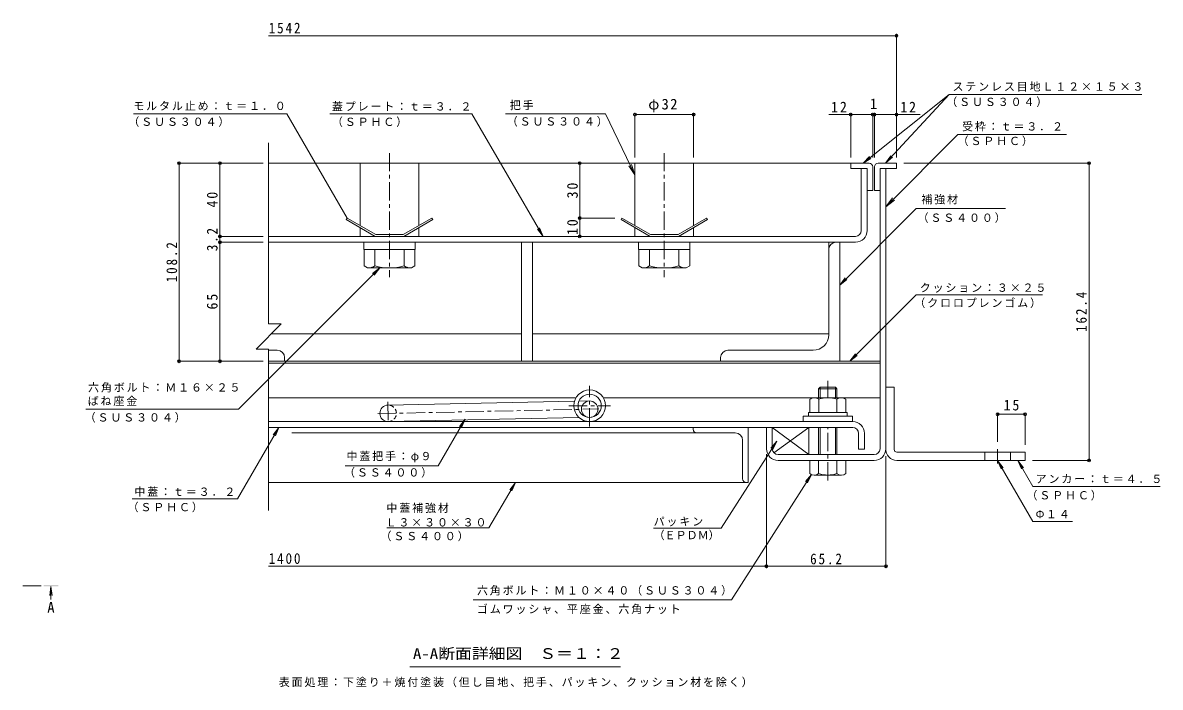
# Model space of a CAD drawing. Units: millimetres on the paper, enlarged 10 times, with parts at other scales. Extents: x -2620 to 2611, y -1962 to 1894.
# Drawn here: x -493 to 2611, y 79 to 1894 of the extents above; entities that cross this region are included whole.
import ezdxf
from ezdxf.enums import TextEntityAlignment as Align

# ---------------------------------------------------------------- set-up
doc = ezdxf.new("R2010")
doc.units = ezdxf.units.MM
doc.header["$LTSCALE"] = 10
doc.header["$PDMODE"] = 32
doc.header["$PDSIZE"] = 8
doc.linetypes.add('CHAIN1', pattern=[8, 5, -1, 1, -1])
doc.linetypes.add('DASHED1', pattern=[1.8, 1.2, -0.6])
for name, color, linetype, lineweight in [('0-2_仕上', 4, 'Continuous', 9), ('0-5_寸法', 7, 'Continuous', 9), ('D-1', 2, 'Continuous', 9), ('D-2', 3, 'Continuous', 9), ('D-3', 4, 'Continuous', 9), ('D-5', 7, 'Continuous', 9), ('D-6', 6, 'Continuous', 9), ('D-7', 5, 'Continuous', 5), ('D-8', 5, 'Continuous', 5), ('D-9', 134, 'Continuous', 5), ('D-A', 3, 'Continuous', 9), ('D-B', 6, 'Continuous', 9), ('D-C', 2, 'Continuous', 9), ('D-D', 4, 'Continuous', 9), ('D-E', 3, 'Continuous', 9), ('D-F', 7, 'Continuous', 9)]:
    doc.layers.add(name, color=color, linetype=linetype, lineweight=lineweight)
doc.styles.add('ＭＳ ゴシック', font='')
doc.styles.get('ＭＳ ゴシック').set_extended_font_data('MS Gothic')

msp = doc.modelspace()

# ---------------------------------------------------------------- linework, layer by layer
at = {"layer": '0-2_仕上', "linetype": 'CHAIN1'}
msp.add_line((-493.28, 356.04), (-436.29, 356.04), dxfattribs=at)
at = {"layer": '0-2_仕上'}
for q in [(-419.55, 329.26), (-413.02, 329.26), (-416.29, 318.44)]:
    msp.add_line((-416.29, 354.04), q, dxfattribs=at)
msp.add_solid([(-436.29, 354.04), (-436.29, 358.04), (-396.29, 354.04), (-396.29, 358.04)], dxfattribs=at)
at = {"layer": 'D-1'}
for p, q in [((1846.45, 730.24), (1846.45, 1495.24)), ((1862.45, 1495.24), (1846.45, 1495.24)), ((1862.45, 730.24), (1862.45, 1495.24)), ((1552.45, 730.24), (1552.45, 788.24)), ((1830.45, 714.24), (1568.45, 714.24)), ((1568.45, 698.24), (1678.95, 698.24)), ((1830.45, 698.24), (1728.95, 698.24))]:
    msp.add_line(p, q, dxfattribs=at)
msp.add_lwpolyline([(1536.45, 730.24), (1536.45, 788.24), (1552.45, 788.24)], dxfattribs=at)
for centre, radius, start, end in [((1568.45, 730.24), 32, 180, 270), ((1568.45, 730.24), 16, 180, 270), ((1830.45, 730.24), 16, 270, 0), ((1830.45, 730.24), 32, 270, 0)]:
    msp.add_arc(centre, radius, start, end, dxfattribs=at)
at = {"layer": 'D-2'}
for p, q in [((1811.45, 1495.24), (1795.45, 1495.24)), ((1795.45, 1326.24), (1795.45, 1495.24)), ((1811.45, 1326.24), (1811.45, 1495.24)), ((1779.45, 1310.24), (177.9, 1310.24)), ((177.9, 1294.24), (1779.45, 1294.24))]:
    msp.add_line(p, q, dxfattribs=at)
at = {"layer": 'D-2', "linetype": 'CHAIN1'}
for p, q in [((1053.95, 790.75), (1053.95, 901.73)), ((997.2, 847.49), (1110.69, 847.49))]:
    msp.add_line(p, q, dxfattribs=at)
at = {"layer": 'D-2'}
for radius in [43.25, 31.75]:
    msp.add_circle((1053.95, 847.49), radius, dxfattribs=at)
for radius in [16, 32]:
    msp.add_arc((1779.45, 1326.24), radius, 270, 0, dxfattribs=at)
at = {"layer": 'D-3'}
for p, q in [((1816.44, 1510.24), (177.9, 1510.24)), ((1811.45, 1495.24), (1811.45, 1435.24)), ((1826.44, 1500.24), (1826.44, 1435.24)), ((1831.45, 1500.24), (1831.45, 1435.24)), ((1841.45, 1510.24), (1891.45, 1510.24)), ((1891.45, 1495.24), (1846.45, 1495.24)), ((1846.45, 1435.24), (1846.45, 1495.24)), ((1891.45, 1510.24), (1891.45, 1495.24)), ((1811.45, 1435.24), (1826.44, 1435.24)), ((1846.45, 1435.24), (1831.45, 1435.24)), ((392.25, 1360.24), (389.75, 1355.91)), ((389.75, 1355.91), (468.86, 1310.24)), ((392.25, 1360.24), (470.2, 1315.24)), ((623.14, 1360.24), (545.19, 1315.24)), ((1142.25, 1360.24), (1220.19, 1315.24)), ((1375.64, 1355.91), (1296.53, 1310.24)), ((1373.14, 1360.24), (1375.64, 1355.91)), ((546.53, 1310.24), (468.86, 1310.24)), ((545.19, 1315.24), (470.2, 1315.24)), ((1218.85, 1310.24), (1296.53, 1310.24))]:
    msp.add_line(p, q, dxfattribs=at)
for points in [[(1766.45, 1510.24), (1766.45, 1495.24), (1811.45, 1495.24)], [(623.14, 1360.24), (625.64, 1355.91), (546.53, 1310.24)], [(1142.25, 1360.24), (1139.75, 1355.91), (1218.85, 1310.24)], [(1373.14, 1360.24), (1295.19, 1315.24), (1220.19, 1315.24)]]:
    msp.add_lwpolyline(points, dxfattribs=at)
for centre, start, end in [((1816.44, 1500.24), 0, 90), ((1841.45, 1500.24), 90, 180)]:
    msp.add_arc(centre, 10, start, end, dxfattribs=at)
at = {"layer": 'D-5'}
for p, q in [((2034.99, 1697.64), (1800.35, 1510.24)), ((2034.99, 1697.64), (1861.48, 1510.24)), ((2034.99, 1697.64), (2560.83, 1697.64)), ((-191.08, 1644.99), (227.85, 1644.99)), ((392.25, 1360.24), (227.85, 1644.99)), ((345.21, 1644.99), (732.39, 1644.99)), ((926.69, 1310.24), (732.39, 1644.99)), ((1097.28, 1644.99), (824.03, 1644.99)), ((1097.28, 1644.99), (1177.69, 1477.9)), ((2058.84, 1588.28), (1862.45, 1391.21)), ((2058.84, 1588.28), (2355.18, 1588.28)), ((1800.36, 1510.24), (1817.69, 1528.26)), ((1800.36, 1510.24), (1821.76, 1523.16)), ((1861.48, 1510.24), (1875.92, 1530.64)), ((1861.48, 1510.24), (1880.71, 1526.21)), ((1177.69, 1477.9), (1161.27, 1503.01)), ((1177.69, 1477.9), (1168.32, 1506.4)), ((1862.45, 1391.21), (1880.67, 1415.04)), ((1862.45, 1391.21), (1886.21, 1409.51)), ((2188.94, 1385.99), (1945.39, 1385.99)), ((926.69, 1310.24), (911.42, 1330.04)), ((926.69, 1310.24), (917.07, 1333.32)), ((481.25, 1224.24), (461.42, 1209.02)), ((1736.45, 1177.05), (1756.28, 1192.27)), ((1945.39, 1150.23), (1764.4, 969.24)), ((1945.39, 1150.23), (2289.92, 1150.23)), ((1764.4, 969.24), (1779.62, 989.08)), ((1764.4, 969.24), (1784.23, 984.46)), ((95.5, 838.48), (-321.49, 838.48)), ((713.96, 810.89), (698.69, 791.09)), ((713.96, 810.89), (704.34, 787.81)), ((205.81, 788.24), (196.19, 765.16)), ((1413.2, 513.12), (1564.93, 751.22)), ((1564.93, 751.22), (1548.86, 732.07)), ((1564.93, 751.22), (1554.36, 728.56)), ((2167.45, 698.24), (2177.01, 675.14)), ((2167.45, 698.24), (2182.67, 678.4)), ((2167.45, 698.24), (2263.86, 531.25)), ((2222.74, 698.24), (2263.86, 627.03)), ((2222.74, 698.24), (2232.31, 675.14)), ((2222.74, 698.24), (2237.96, 678.4)), ((1440.98, 317.11), (1659.4, 659.86)), ((1659.4, 659.86), (1643.33, 640.71)), ((1659.4, 659.86), (1648.83, 637.21)), ((779.24, 514.29), (851.18, 638.24)), ((851.18, 638.24), (835.92, 618.44)), ((851.18, 638.24), (841.56, 615.16)), ((2263.86, 627.03), (2611.3, 627.03)), ((2263.86, 531.25), (2371.91, 531.25)), ((500.6, 514.29), (779.24, 514.29)), ((1228.64, 513.12), (1413.2, 513.12)), ((736.11, 317.11), (1440.98, 317.11)), ((1137.96, 134.9), (562.96, 134.9))]:
    msp.add_line(p, q, dxfattribs=at)
for points in [[(1945.39, 1385.99), (1736.45, 1177.05), (1751.66, 1196.89)], [(95.5, 838.48), (481.25, 1224.24), (466.04, 1204.41)], [(386.56, 683.97), (640.29, 683.97), (713.96, 810.89)], [(-194.99, 593.43), (92.73, 593.43), (205.81, 788.24), (190.54, 768.44)]]:
    msp.add_lwpolyline(points, dxfattribs=at)
at = {"layer": 'D-6'}
for p, q in [((1846.45, 1404.23), (1846.45, 1389.23)), ((177.9, 969.24), (1846.45, 969.24)), ((177.9, 964.24), (1846.45, 964.24)), ((1016.56, 869.24), (177.9, 869.24)), ((503.47, 849.23), (1012.51, 859.88)), ((1024.82, 860.13), (1053.47, 860.73)), ((1091.33, 869.24), (1661.45, 869.24)), ((1746.45, 869.24), (1846.45, 869.24)), ((504.42, 804.24), (1025.25, 815.13)), ((1053.95, 815.73), (1054.42, 815.74)), ((1552.45, 788.24), (1552.45, 730.24)), ((1556.96, 719.09), (1652.45, 788.24))]:
    msp.add_line(p, q, dxfattribs=at)
at = {"layer": 'D-6', "linetype": 'CHAIN1'}
for p, q in [((475.43, 826.14), (1079.23, 838.77)), ((503.29, 858.24), (504.54, 798.36))]:
    msp.add_line(p, q, dxfattribs=at)
at = {"layer": 'D-6'}
msp.add_lwpolyline([(1568.45, 714.24), (1652.45, 714.24), (1652.45, 788.24), (1552.45, 788.24), (1652.45, 714.24)], dxfattribs=at)
msp.add_circle((1053.95, 838.24), 22.5, dxfattribs=at)
msp.add_arc((503.95, 826.74), 22.5, 90, 270, dxfattribs=at)
at = {"layer": 'D-6', "linetype": 'DASHED1'}
msp.add_arc((503.95, 826.74), 22.5, 270, 90, dxfattribs=at)
at = {"layer": 'D-7', "linetype": 'CHAIN1'}
for p, q in [((1703.95, 869.24), (1703.95, 915.9)), ((1703.95, 643.85), (1703.95, 788.24))]:
    msp.add_line(p, q, dxfattribs=at)
at = {"layer": 'D-7'}
for p, q in [((1683.01, 898.24), (1678.95, 894.18)), ((1728.95, 894.18), (1678.95, 894.18)), ((1678.95, 869.24), (1678.95, 894.18)), ((1724.89, 898.24), (1683.01, 898.24)), ((1683.01, 869.24), (1683.01, 898.24)), ((1724.89, 898.24), (1728.95, 894.18)), ((1724.89, 869.24), (1724.89, 898.24)), ((1728.95, 894.18), (1728.95, 870.74)), ((1728.95, 894.18), (1728.95, 869.24)), ((1678.95, 788.24), (1678.95, 714.24)), ((1683.01, 714.24), (1683.01, 788.24)), ((1724.89, 714.24), (1724.89, 788.24)), ((1728.95, 788.24), (1728.95, 714.24)), ((1752.95, 698.24), (1654.95, 698.24)), ((1654.95, 662.71), (1654.95, 698.24)), ((1678.95, 698.24), (1678.95, 662.71)), ((1728.95, 698.24), (1728.95, 662.71)), ((1752.95, 662.71), (1752.95, 698.24)), ((1740.95, 658.24), (1666.95, 658.24))]:
    msp.add_line(p, q, dxfattribs=at)
at = {"layer": 'D-7', "color": 2, "lineweight": 9}
for p, q in [((1654.87, 865.44), (1661.45, 869.24)), ((1654.87, 865.44), (1654.87, 829.24)), ((1746.45, 869.24), (1661.45, 869.24)), ((1679.41, 865.44), (1679.41, 829.24)), ((1728.48, 865.44), (1728.48, 829.24))]:
    msp.add_line(p, q, dxfattribs=at)
at = {"layer": 'D-7', "color": 134}
for p, q in [((1636.45, 819.24), (1636.45, 804.24)), ((1636.45, 819.24), (1771.45, 819.24)), ((1771.45, 819.24), (1771.45, 804.24)), ((1636.45, 804.24), (1771.45, 804.24))]:
    msp.add_line(p, q, dxfattribs=at)
at = {"layer": 'D-7', "color": 6, "lineweight": 9}
for p, q in [((1651.45, 829.24), (1651.45, 819.24)), ((1651.45, 819.24), (1756.45, 819.24))]:
    msp.add_line(p, q, dxfattribs=at)
at = {"layer": 'D-7', "color": 2, "lineweight": 9}
msp.add_lwpolyline([(1746.45, 869.24), (1753.02, 865.44), (1753.02, 829.24), (1654.87, 829.24)], dxfattribs=at)
at = {"layer": 'D-7', "color": 6, "lineweight": 9}
msp.add_lwpolyline([(1651.45, 829.24), (1756.45, 829.24), (1756.45, 819.24)], dxfattribs=at)
at = {"layer": 'D-7', "color": 2, "lineweight": 9}
for centre, radius, start, end in [((1669.35, 840.36), 28.97, 94.38438, 120), ((1666.37, 845.04), 24.21, 57.42749, 88.18784), ((1703.95, 788.03), 81.2, 72.41188, 107.5881), ((1741.52, 845.04), 24.21, 91.81215, 122.57249), ((1738.54, 840.36), 28.97, 59.99998, 85.6156)]:
    msp.add_arc(centre, radius, start, end, dxfattribs=at)
at = {"layer": 'D-7'}
for centre, radius, start, end in [((1666.95, 676.57), 18.33, 229.1022, 310.89809), ((1703.95, 730.32), 72.08, 249.70546, 290.29454), ((1740.95, 676.57), 18.33, 229.10191, 310.8978)]:
    msp.add_arc(centre, radius, start, end, dxfattribs=at)
at = {"layer": 'D-8'}
for p, q in [((177.9, 1294.24), (1736.44, 1294.24)), ((1736.44, 1294.24), (1736.44, 969.24)), ((1736.44, 969.24), (177.9, 969.24))]:
    msp.add_line(p, q, dxfattribs=at)
at = {"layer": 'D-9'}
for p, q in [((438.19, 1274.24), (438.19, 1229.87)), ((467.69, 1229.73), (467.69, 1274.24)), ((467.7, 1229.73), (467.7, 1274.24)), ((547.69, 1229.73), (547.69, 1274.24)), ((577.2, 1274.24), (577.2, 1229.87)), ((1188.19, 1274.24), (1188.19, 1229.87)), ((1217.7, 1229.73), (1217.7, 1274.24)), ((1297.7, 1229.73), (1297.7, 1274.24)), ((1327.19, 1274.24), (1327.19, 1229.73)), ((1706.44, 1041.74), (1706.44, 1274.24)), ((1726.44, 1294.24), (1736.44, 1294.24)), ((1736.44, 969.24), (1736.44, 1294.24)), ((447.95, 1224.24), (438.19, 1229.87)), ((447.95, 1224.24), (567.45, 1224.24)), ((567.65, 1224.36), (577.2, 1229.87)), ((1197.74, 1224.36), (1188.19, 1229.87)), ((1317.69, 1224.24), (1197.94, 1224.24)), ((1317.69, 1224.24), (1327.19, 1229.73)), ((177.9, 999.24), (201.45, 999.24)), ((1663.94, 999.24), (1431.44, 999.24)), ((221.45, 969.24), (177.9, 969.24)), ((221.45, 979.24), (221.45, 969.24)), ((1411.44, 979.24), (1411.44, 969.24)), ((1411.44, 969.24), (1736.44, 969.24))]:
    msp.add_line(p, q, dxfattribs=at)
for centre, radius, start, end in [((1726.44, 1274.24), 20, 90, 180), ((448.98, 1258.75), 34.53, 272.09854, 302.81094), ((507.7, 1372.84), 148.6, 254.38446, 285.61554), ((566.41, 1258.75), 34.53, 237.18906, 267.90146), ((1198.98, 1258.75), 34.53, 267.86055, 302.81094), ((1257.69, 1372.84), 148.6, 254.38446, 285.61554), ((1316.41, 1258.75), 34.53, 237.18906, 272.13945), ((1663.94, 1041.74), 42.5, 270, 0), ((201.45, 979.24), 20, 0, 90), ((1431.44, 979.24), 20, 90, 180)]:
    msp.add_arc(centre, radius, start, end, dxfattribs=at)
at = {"layer": 'D-A'}
for p, q in [((1771.95, 804.24), (177.9, 804.24)), ((177.9, 788.24), (1771.95, 788.24)), ((1787.95, 772.24), (1787.95, 729.24)), ((1803.95, 772.24), (1803.95, 729.24)), ((1787.95, 729.24), (1803.95, 729.24))]:
    msp.add_line(p, q, dxfattribs=at)
for radius in [32, 16]:
    msp.add_arc((1771.95, 772.24), radius, 0, 90, dxfattribs=at)
at = {"layer": 'D-B'}
for p, q in [((1336.45, 788.24), (240.81, 788.24)), ((1336.45, 788.24), (1486.45, 788.24)), ((1336.45, 783.24), (1336.45, 788.24)), ((1486.45, 788.24), (1486.45, 638.24)), ((1346.45, 773.24), (240.81, 773.24)), ((1346.45, 773.24), (1451.45, 773.24)), ((1471.45, 648.24), (1471.45, 753.24)), ((1481.45, 638.24), (177.9, 638.24)), ((1481.45, 638.24), (1486.45, 638.24))]:
    msp.add_line(p, q, dxfattribs=at)
for centre, radius, start, end in [((1346.45, 783.24), 10, 180, 270), ((1451.45, 753.24), 20, 0, 90), ((1481.45, 648.24), 10, 180, 270)]:
    msp.add_arc(centre, radius, start, end, dxfattribs=at)
at = {"layer": 'D-C', "linetype": 'CHAIN1'}
for p, q in [((507.69, 1537.92), (507.69, 1198.61)), ((1257.69, 1537.92), (1257.69, 1198.61))]:
    msp.add_line(p, q, dxfattribs=at)
at = {"layer": 'D-C'}
for p, q in [((587.7, 1510.24), (427.69, 1510.24)), ((427.69, 1339.78), (427.69, 1510.24)), ((587.7, 1339.78), (587.7, 1510.24)), ((1177.69, 1339.78), (1177.69, 1510.24)), ((1177.69, 1510.24), (1337.7, 1510.24)), ((1337.7, 1339.78), (1337.7, 1510.24)), ((427.69, 1334.01), (427.69, 1310.24)), ((587.7, 1310.24), (427.69, 1310.24)), ((587.7, 1310.24), (587.7, 1334.01)), ((1177.69, 1310.24), (1177.69, 1334.01)), ((1337.7, 1310.24), (1177.69, 1310.24)), ((1337.7, 1310.24), (1337.7, 1334.01))]:
    msp.add_line(p, q, dxfattribs=at)
at = {"layer": 'D-C', "color": 134, "lineweight": 5}
for p, q in [((437.69, 1294.24), (437.69, 1274.24)), ((577.7, 1274.24), (437.69, 1274.24)), ((577.7, 1294.24), (454.15, 1294.24)), ((577.7, 1294.24), (577.7, 1274.24)), ((1187.69, 1294.24), (1187.69, 1274.24)), ((1187.69, 1294.24), (1327.69, 1294.24)), ((1187.69, 1274.24), (1327.69, 1274.24)), ((1327.69, 1294.24), (1327.69, 1274.24))]:
    msp.add_line(p, q, dxfattribs=at)
at = {"layer": 'D-D'}
for p, q in [((177.9, 1294.24), (867.69, 1294.24)), ((867.69, 1044.24), (867.69, 1294.24)), ((1706.44, 1294.24), (897.69, 1294.24)), ((897.69, 1294.24), (897.69, 1044.24)), ((1706.44, 1044.24), (1706.44, 1294.24)), ((867.69, 1044.24), (185.4, 1044.24)), ((897.69, 1044.24), (1706.44, 1044.24))]:
    msp.add_line(p, q, dxfattribs=at)
at = {"layer": 'D-E', "color": 2}
for p, q in [((867.69, 969.24), (867.69, 1294.24)), ((867.69, 1294.24), (897.69, 1294.24)), ((897.69, 1294.24), (897.69, 969.24)), ((897.69, 969.24), (867.69, 969.24))]:
    msp.add_line(p, q, dxfattribs=at)
at = {"layer": 'D-E'}
for p, q in [((1862.45, 898.24), (1862.45, 730.24)), ((1862.45, 898.24), (1884.95, 898.24)), ((1884.95, 728.24), (1884.95, 898.24)), ((1892.45, 720.74), (2242.45, 720.74)), ((2132.45, 698.24), (2132.45, 720.74)), ((2202.45, 698.24), (2202.45, 720.74)), ((2242.45, 720.74), (2242.45, 698.24)), ((2242.45, 698.24), (1892.45, 698.24))]:
    msp.add_line(p, q, dxfattribs=at)
at = {"layer": 'D-E', "linetype": 'CHAIN1'}
msp.add_line((2167.45, 689.5), (2167.45, 728.95), dxfattribs=at)
at = {"layer": 'D-E'}
for radius, start in [(30, 176.17647), (7.5, 180.00027)]:
    msp.add_arc((1892.45, 728.24), radius, start, 270, dxfattribs=at)
at = {"layer": 'D-F'}
for p, q in [((1891.45, 1525.24), (1891.45, 1863.22)), ((1891.45, 1858.22), (177.9, 1858.22)), ((1177.7, 1525.24), (1177.7, 1647.86)), ((1337.7, 1525.24), (1337.7, 1647.86)), ((1766.45, 1525.24), (1766.45, 1647.86)), ((1826.44, 1525.24), (1826.44, 1647.86)), ((1831.45, 1525.24), (1831.45, 1647.86)), ((1177.7, 1642.86), (1337.7, 1642.86)), ((1706.88, 1642.86), (1826.44, 1642.86)), ((1826.44, 1642.86), (1831.45, 1642.86)), ((1831.45, 1642.86), (1955.8, 1642.86)), ((177.9, 1566), (177.9, 1071.15)), ((162.9, 1510.24), (-69.65, 1510.24)), ((-66.65, 969.24), (-66.65, 1510.24)), ((44.79, 1310.24), (44.79, 1510.24)), ((1026.99, 1360.24), (1026.99, 1510.24)), ((2420.07, 1510.24), (1911.45, 1510.24)), ((2417.07, 698.24), (2417.07, 1510.24)), ((1023.99, 1360.24), (1122.25, 1360.24)), ((1026.99, 1310.24), (1026.99, 1360.24)), ((162.9, 1310.24), (39.79, 1310.24)), ((44.79, 1294.24), (44.79, 1310.24)), ((162.9, 1294.24), (39.79, 1294.24)), ((44.79, 969.24), (44.79, 1294.24)), ((177.9, 1002.33), (143.49, 1002.33)), ((177.9, 1002.33), (177.9, 561.7)), ((-69.65, 969.24), (162.9, 969.24)), ((2167.45, 827.49), (2167.45, 748.95)), ((2167.45, 824.49), (2242.45, 824.49)), ((2242.45, 827.49), (2242.45, 740.74)), ((1536.44, 715.24), (1536.44, 404.34)), ((1862.45, 406.34), (1862.45, 710.24)), ((2420.07, 698.24), (2262.45, 698.24)), ((1536.44, 409.34), (177.9, 409.34)), ((1536.44, 409.34), (1862.45, 409.34))]:
    msp.add_line(p, q, dxfattribs=at)
msp.add_lwpolyline([(177.9, 1071.15), (212.31, 1071.15), (143.49, 1002.33)], dxfattribs=at)
for p in [(1891.45, 1858.22), (1177.7, 1642.86), (1337.7, 1642.86), (1766.45, 1642.86), (1826.44, 1642.86), (1831.45, 1642.86), (1891.45, 1642.86), (-66.65, 1510.24), (44.79, 1510.24), (1026.99, 1510.24), (2417.07, 1510.24), (1026.99, 1360.24), (44.79, 1310.24), (1026.99, 1310.24), (44.79, 1294.24), (-66.65, 969.24), (44.79, 969.24), (2167.45, 824.49), (2242.45, 824.49), (2417.07, 698.24), (1536.44, 409.34), (1862.45, 409.34)]:
    msp.add_point(p, dxfattribs=at)

# ---------------------------------------------------------------- texts
at = {"layer": '0-5_寸法', "color": 2, "style": 'ＭＳ ゴシック'}
msp.add_text('A', height=29.33, dxfattribs=at).set_placement((-426.29, 273.34), align=Align.BOTTOM_LEFT)
at = {"layer": 'D-5', "style": 'ＭＳ ゴシック'}
msp.add_text('（ＥＰＤＭ）', height=21.99, dxfattribs=at).set_placement((1228.64, 476.55), align=Align.BOTTOM_LEFT)
at = {"layer": 'D-5', "color": 2, "style": 'ＭＳ ゴシック', "width": 1.15}
msp.add_text('A-A断面詳細図\u3000Ｓ＝１：２', height=29.33, dxfattribs=at).set_placement((571.71, 147.4), align=Align.BOTTOM_LEFT)
at = {"layer": 'D-5', "char_height": 21.99, "attachment_point": 7, "style": 'ＭＳ ゴシック'}
for s, insert in [('\\T1.17;ステンレス目地Ｌ１２×１５×３', (2044.19, 1705.81)), ('\\T1.17;モルタル止め：ｔ＝１．０', (-191.48, 1654)), ('\\T1.17;蓋プレート：ｔ＝３．２', (350.54, 1652.54)), ('\\T1.17;把手', (836.12, 1654.83)), ('\\T1.17;（ＳＵＳ３０４）', (2027.35, 1663.37)), ('\\T1.17;（ＳＵＳ３０４）', (-205.04, 1609.09)), ('\\T1.17;（ＳＰＨＣ）', (350.54, 1608.87)), ('\\T1.17;（ＳＵＳ３０４）', (827.71, 1609.93)), ('\\T1.17;受枠：ｔ＝３．２', (2070.34, 1596.84)), ('\\T1.17;（ＳＰＨＣ）', (2058.18, 1556.69)), ('\\T1.17;補強材', (1959.14, 1397.47)), ('\\T1.17;（ＳＳ４００）', (1948.94, 1346.95)), ('\\T1.17;クッション：３×２５', (1954.94, 1156.56)), ('\\T1.17;（クロロプレンゴム）', (1940.12, 1114.46)), ('\\T1.17;六角ボルト：Ｍ１６×２５', (-314.96, 883.84)), ('\\T1.17;ばね座金', (-316.01, 847.12)), ('\\T1.17;（ＳＵＳ３０４）', (-324.27, 801.56)), ('\\T1.17;中蓋把手：φ９', (390.28, 692.86)), ('\\T1.17;（ＳＳ４００）', (383.64, 651.32)), ('\\T1.17;アンカー：ｔ＝４．５', (2271.16, 635.55)), ('\\T1.17;中蓋：ｔ＝３．２', (-188.56, 599.12)), ('\\T1.17;（ＳＰＨＣ）', (2246.18, 588.95)), ('\\T1.17;（ＳＰＨＣ）', (-207.23, 556.56)), ('\\T1.17;中蓋補強材', (499.32, 554.79)), ('\\T1.17;Φ１４', (2271.16, 539.77)), ('\\T1.17;Ｌ３×３０×３０', (496.97, 517.6)), ('\\T1.17;パッキン', (1228.64, 517.94)), ('\\T1.17;（ＳＳ４００）', (483.13, 477.46)), ('\\T1.17;六角ボルト：Ｍ１０×４０（ＳＵＳ３０４）', (746.26, 329.13)), ('\\T1.17;ゴムワッシャ、平座金、六角ナット', (746.26, 278.3)), ('\\T1.17;表面処理：下塗り＋焼付塗装（但し目地、把手、パッキン、クッション材を除く）', (205.46, 78.77))]:
    msp.add_mtext(s, dxfattribs=dict(at, insert=insert))
at = {"layer": 'D-F', "color": 2, "style": 'ＭＳ ゴシック'}
msp.add_text('1', height=29.33, dxfattribs=at).set_placement((1818.95, 1648.86), align=Align.BOTTOM_LEFT)
at = {"layer": 'D-F', "color": 2, "char_height": 29.33, "attachment_point": 7, "style": 'ＭＳ ゴシック'}
for s, insert in [('\\T1.28;\\W0.9;1542', (177.9, 1864.22)), ('\\T1.19;φ32', (1213.95, 1648.86)), ('\\T1.27;\\W0.95;12', (1712.98, 1648.86)), ('\\T1.27;\\W0.95;12', (1901.72, 1648.86)), ('\\T1.27;\\W0.95;15', (2183.7, 834.49)), ('\\T1.28;\\W0.9;1400', (177.9, 415.34)), ('\\T1.28;\\W0.9;65.2', (1655.69, 414.34))]:
    msp.add_mtext(s, dxfattribs=dict(at, insert=insert))
at = {"layer": 'D-F', "color": 2, "char_height": 29.33, "attachment_point": 7, "rotation": 90, "style": 'ＭＳ ゴシック'}
for s, insert in [('\\T1.27;\\W0.95;40', (38.79, 1388.99)), ('\\T1.27;\\W0.95;30', (1021.99, 1413.99)), ('\\T1.27;\\W0.95;10', (1021.99, 1313.99)), ('\\T1.27;\\W0.9;3.2', (38.79, 1269.74)), ('\\T1.28;\\W0.9;108.2', (-71.65, 1184.74)), ('\\T1.27;\\W0.95;65', (38.79, 1110.49)), ('\\T1.28;\\W0.9;162.4', (2411.07, 1049.24))]:
    msp.add_mtext(s, dxfattribs=dict(at, insert=insert))

doc.saveas('drawing.dxf')
